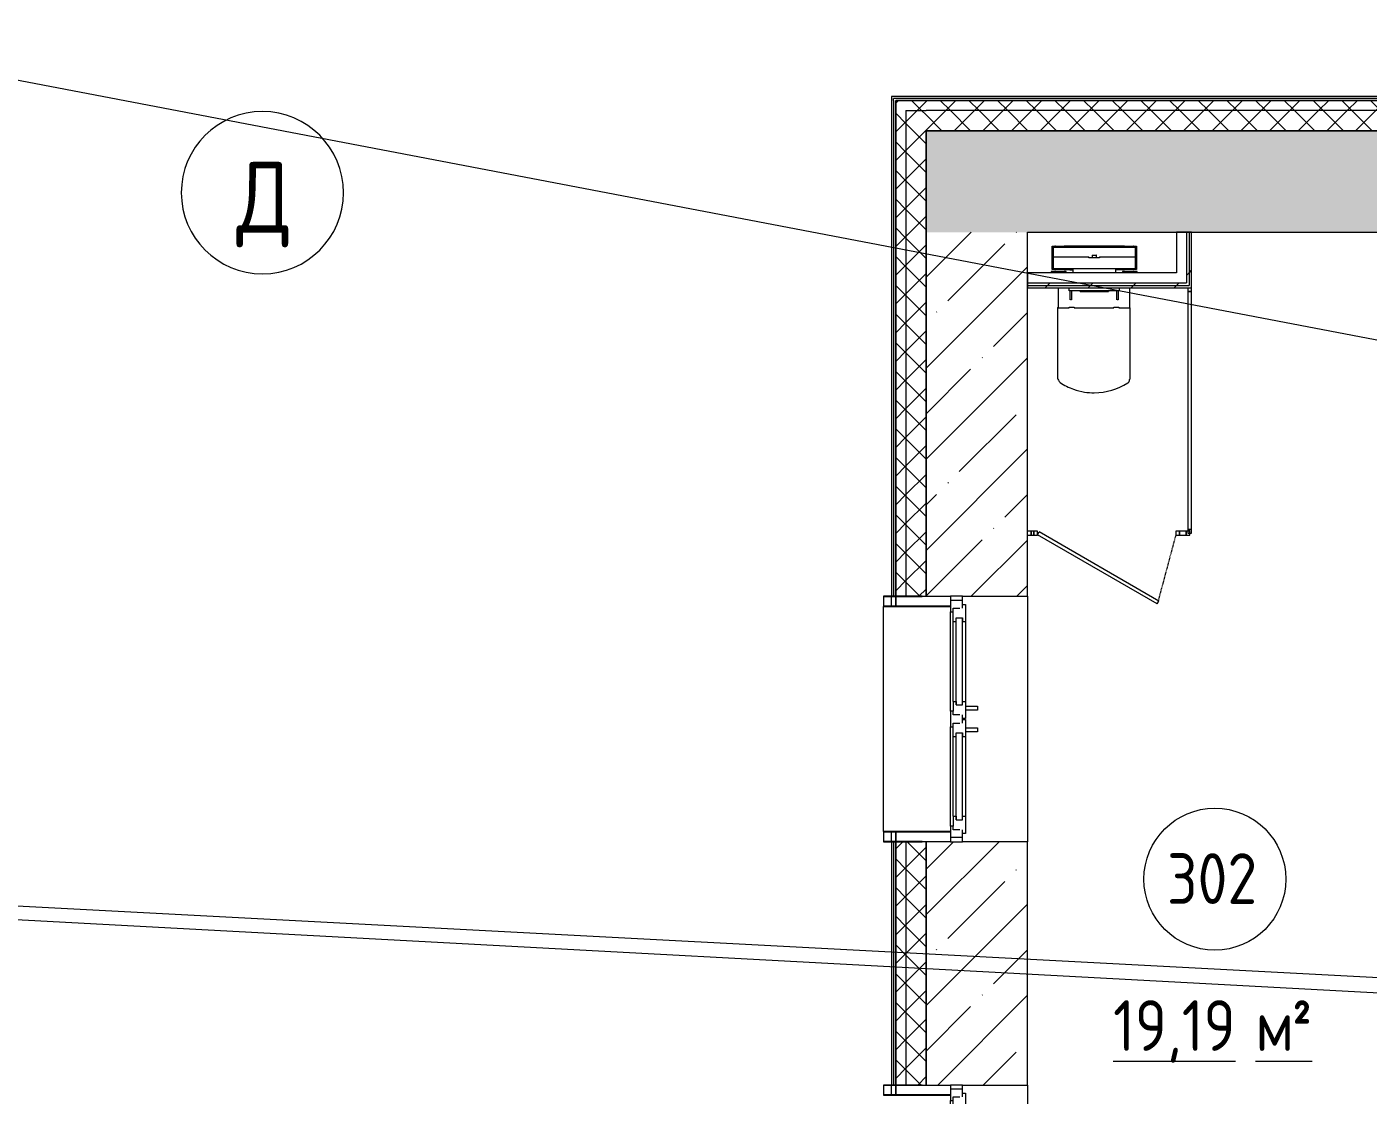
# Model space of a CAD drawing. Header units: millimetres. Extents: x -515342 to 330399, y -224905 to 507333.
# Drawn here: x -379804 to -373190, y 269420 to 274688 of the extents above; entities that cross this region are included whole.
import ezdxf

# ---------------------------------------------------------------- set-up
doc = ezdxf.new("R2010")
doc.units = ezdxf.units.MM
doc.linetypes.add('ASVP_Невидимые', pattern=[5, 3, -2])
doc.layers.get('0').update_dxf_attribs({"lineweight": 0})
for name, color, linetype, lineweight in [('_ Окна', 7, 'Continuous', 0), ('Витраж', 7, 'Continuous', 0), ('Марки помещений', 7, 'Continuous', 0), ('Обобщенные модели', 7, 'Continuous', 0), ('Окна', 7, 'Continuous', 0), ('Оси', 7, 'Continuous', 0), ('Панели витража', 7, 'Continuous', 0), ('Сантехника', 7, 'Continuous', 0), ('Стены внутренние', 7, 'Continuous', 0), ('Стены наружные', 7, 'Continuous', 0), ('Стены несущие', 7, 'Continuous', 0), ('Стены отделка', 7, 'Continuous', 0), ('Стены штриховка', 7, 'Continuous', 0), ('экспертиза ДУ', 1, 'Continuous', 0)]:
    doc.layers.add(name, color=color, linetype=linetype, lineweight=lineweight)
doc.styles.add('GOST Common', font='', dxfattribs={"width": 0.9, "height": 350})
doc.styles.add('GOST Common_1', font='', dxfattribs={"width": 0.9, "height": 250})
doc.styles.add('GOST Common_2', font='', dxfattribs={"width": 0.9, "height": 250})
doc.styles.get('GOST Common').set_extended_font_data('GOST Common')
doc.styles.get('GOST Common_1').set_extended_font_data('GOST Common')
doc.styles.get('GOST Common_2').set_extended_font_data('GOST Common')
pattern_1 = [(45, (0, 0), (-224.5064, 224.5064), []), (45, (224.5, 0), (-224.5064, 224.5064), [396.875, -79.375, 3.353, -76.022])]
pattern_2 = [(45, (0, 0), (-70.71068, 70.71068), []), (135, (0, 0), (-70.71068, -70.71068), [])]
pattern_3 = [(45, (-375064.64, 258270.41), (-106.066, 106.066), [])]

# ---------------------------------------------------------------- blocks, each defined once
blk = doc.blocks.new('Окно_ПВХ_2Створки_1Фрамуга-верх - АР_Окно_ОП_1820_h_х11700_2ст1фр-в-9696407-О_АР_П_3__6_750_План 3 этажа')
at = {"layer": '_ Окна'}
for p, q in [((-529, 130), (-605, 130)), ((-605, 130), (-605, 70)), ((-605, 70), (-547, 70)), ((-585, 70), (-585, 130)), ((-565, 56), (-565, 70)), ((-547, 84), (-547, 116)), ((-547, 116), (-529, 116)), ((-529, 116), (-529, 130)), ((-480, 116), (-529, 116)), ((-498, 102), (-498, 70)), ((-480, 102), (-498, 102)), ((-498, 102), (-69, 102)), ((-498, 70), (-480, 70)), ((-498, 70), (-69, 70)), ((-480, 116), (-480, 102)), ((-480, 70), (-480, 56)), ((-87, 116), (-87, 102)), ((-87, 116), (-38, 116)), ((-87, 102), (-69, 102)), ((-87, 70), (-87, 56)), ((-69, 70), (-87, 70)), ((-69, 102), (-69, 70)), ((38, 130), (-38, 130)), ((-38, 130), (-38, 116)), ((-38, 116), (-20, 116)), ((-20, 116), (-20, 84)), ((-20, 70), (20, 70)), ((-2, 70), (-2, 56)), ((2, 56), (2, 70)), ((20, 84), (20, 116)), ((20, 116), (38, 116)), ((38, 116), (38, 130)), ((87, 116), (38, 116)), ((69, 102), (69, 70)), ((87, 102), (69, 102)), ((69, 102), (498, 102)), ((69, 70), (87, 70)), ((69, 70), (498, 70)), ((87, 116), (87, 102)), ((87, 70), (87, 56)), ((480, 116), (480, 102)), ((480, 116), (529, 116)), ((480, 102), (498, 102)), ((480, 70), (480, 56)), ((498, 70), (480, 70)), ((498, 102), (498, 70)), ((529, 130), (529, 116)), ((605, 130), (529, 130)), ((529, 116), (547, 116)), ((547, 116), (547, 84)), ((547, 70), (605, 70)), ((565, 70), (565, 56)), ((585, 70), (585, 130)), ((605, 70), (605, 130)), ((-480, 56), (-565, 56)), ((-2, 56), (-87, 56)), ((87, 56), (2, 56)), ((565, 56), (480, 56))]:
    blk.add_line(p, q, dxfattribs=at)
at = {"layer": 'Окна'}
for p, q in [((-529, 130), (-38, 130)), ((-480, 116), (-87, 116)), ((38, 130), (529, 130)), ((87, 116), (480, 116)), ((-87, 56), (-480, 56)), ((-63.5, -4), (-63.5, 56)), ((-43.5, 56), (-43.5, -4)), ((43.5, -4), (43.5, 56)), ((63.5, 56), (63.5, -4)), ((480, 56), (87, 56)), ((-43.5, -4), (-63.5, -4)), ((63.5, -4), (43.5, -4))]:
    blk.add_line(p, q, dxfattribs=at)
blk = doc.blocks.new('Прямоугольный импост - АР_Откос_Металлический_50х330 Коричневый Левый-9899773-О_АР_П_3__6_750_План 3 этажа')
at = {"layer": 'Витраж', "lineweight": 18}
for p, q in [((0, 40), (-50, 40)), ((-50, 40), (-50, -290)), ((-49, -290), (-49, 39)), ((-49, 39), (-1, 39)), ((-1, 39), (-1, -150)), ((0, -150), (0, 40)), ((-1, -150), (0, -150))]:
    blk.add_line(p, q, dxfattribs=at)
blk = doc.blocks.new('Прямоугольный импост - АР_Откос_Металлический_50х330 Белый Левый-9898759-О_АР_П_3__6_750_План 3 этажа')
at = {"layer": 'Витраж'}
blk.add_line((-515, 4442.4), (-515, 5552.4), dxfattribs=at)
blk = doc.blocks.new('Прямоугольный импост - АР_Откос_Металлический_50х330 Белый Правый-V23-О_АР_П_3__6_750_План 3 этажа')
at = {"layer": 'Витраж', "lineweight": 18}
for p, q in [((-50, -290), (-50, 40)), ((-50, 40), (0, 40)), ((-1, 39), (-49, 39)), ((-49, 39), (-49, -290)), ((-1, -150), (-1, 39)), ((0, 40), (0, -150)), ((0, -150), (-1, -150))]:
    blk.add_line(p, q, dxfattribs=at)
blk = doc.blocks.new('Прямоугольный импост - АР_Откос_Металлический_50х330 Белый Левый-V24-О_АР_П_3__6_750_План 3 этажа')
at = {"layer": 'Витраж', "lineweight": 18}
for p, q in [((0, 40), (-50, 40)), ((-50, 40), (-50, -290)), ((-49, -290), (-49, 39)), ((-49, 39), (-1, 39)), ((-1, 39), (-1, -150)), ((0, -150), (0, 40)), ((-1, -150), (0, -150))]:
    blk.add_line(p, q, dxfattribs=at)
blk = doc.blocks.new('СД_Люблино_Фасады_rvt-1-О_АР_П_3__6_750_План 3 этажа')
at = {"layer": 'Стены внутренние'}
h = blk.add_hatch(dxfattribs=at)
h.set_pattern_fill('FP_1', color=256, style=0, pattern_type=2)
h.set_pattern_definition(pattern_1)
h.paths.add_polyline_path([(101935, 15405), (101935, 15905), (97278.9, 15905), (97278.9, 15405), (101724.8, 15405)])
h.paths.add_polyline_path([(95268.9, 15405), (95268.9, 15905), (93672.7, 15905), (93672.7, 15405), (95083.1, 15405)])
h.paths.add_polyline_path([(91662.7, 15405), (91662.7, 15905), (90062.5, 15905), (90062.5, 15405), (91506.8, 15405)])
h.paths.add_polyline_path([(88052.5, 15405), (88052.5, 15905), (86472.6, 15905), (86472.6, 15405), (87930.5, 15405)])
h.paths.add_polyline_path([(84354.2, 15405), (84462.6, 15405), (84462.6, 15905), (82935.3, 15905), (82935.3, 15405), (83332.4, 15405)])
h.paths.add_polyline_path([(80925.3, 15405), (80925.3, 15905), (79340.3, 15905), (79340.3, 15405), (80777.9, 15405)])
h.paths.add_polyline_path([(77330.3, 15405), (77330.3, 15905), (75739.7, 15905), (75739.7, 15405), (77201.6, 15405)])
h.paths.add_polyline_path([(73625.3, 15405), (73729.7, 15405), (73729.7, 15905), (72144.8, 15905), (72144.8, 15405), (73114.5, 15405)])
h.paths.add_polyline_path([(70049.1, 15405), (70134.8, 15405), (70134.8, 15905), (68493.6, 15905), (68493.6, 15405), (69027.3, 15405)])
h.paths.add_polyline_path([(66472.8, 15405), (66483.6, 15405), (66483.6, 15905), (64878.6, 15905), (64878.6, 15405), (65961.9, 15405)])
h.paths.add_polyline_path([(62868.6, 15405), (62868.6, 15905), (60500.1, 15905), (60500.1, 15405), (62465.1, 15405)])
h.paths.add_polyline_path([(58090.1, 15405), (58090.1, 15905), (56894.2, 15905), (56894.2, 15405), (57787.5, 15405)])
h.paths.add_polyline_path([(54484.2, 15405), (54484.2, 15905), (51825.9, 15905), (51825.9, 15405), (54211.2, 15405)])
h.paths.add_polyline_path([(49815.9, 15405), (49815.9, 15905), (47243.8, 15905), (47243.8, 15405), (49613.1, 15405)])
h.paths.add_polyline_path([(44833.8, 15405), (44833.8, 15905), (43623.8, 15905), (43623.8, 15405), (44504.1, 15405)])
h.paths.add_polyline_path([(41213.8, 15405), (41213.8, 15905), (38819.5, 15905), (38819.5, 15405), (40927.8, 15405)])
h.paths.add_polyline_path([(36809.5, 15405), (36809.5, 15905), (35219.5, 15905), (35219.5, 15405), (36329.8, 15405)])
h.paths.add_polyline_path([(33209.5, 15405), (33209.5, 15905), (31619.5, 15905), (31619.5, 15405), (32806, 15405)])
h.paths.add_polyline_path([(29609.5, 15405), (29609.5, 15905), (28023.1, 15905), (28023.1, 15405), (29177.2, 15405)])
h.paths.add_polyline_path([(26013.1, 15405), (26013.1, 15905), (24425.8, 15905), (24425.8, 15405), (25600.9, 15405)])
h.paths.add_polyline_path([(22415.8, 15405), (22415.8, 15905), (20810.9, 15905), (20810.9, 15405), (22280.1, 15405)])
h.paths.add_polyline_path([(18800.9, 15405), (18800.9, 15905), (17210.3, 15905), (17210.3, 15405), (18448.3, 15405)])
h.paths.add_polyline_path([(15200.3, 15405), (15200.3, 15905), (13615.3, 15905), (13615.3, 15405), (14872, 15405)])
h.paths.add_polyline_path([(11605.3, 15405), (11605.3, 15905), (10024.1, 15905), (10024.1, 15405), (11295.7, 15405)])
h.paths.add_polyline_path([(8014.1, 15405), (8014.1, 15905), (6409.2, 15905), (6409.2, 15405), (7719.5, 15405)])
h.paths.add_polyline_path([(4399.2, 15405), (4399.2, 15905), (-305, 15905), (-305, 15405), (4143.2, 15405)])
h = blk.add_hatch(dxfattribs=at)
h.set_pattern_fill('FP_1', color=256, style=0, pattern_type=2)
h.set_pattern_definition(pattern_1)
h.paths.add_polyline_path([(195, -305), (195, 1954.9), (-305, 1954.9), (-305, -305)])
h.paths.add_polyline_path([(56, 3164.9), (195, 3164.9), (195, 4392.4), (-305, 4392.4), (-305, 3164.9), (-125, 3164.9)])
h.paths.add_polyline_path([(195, 5602.4), (195, 6994.7), (-305, 6994.7), (-305, 5602.4), (-125, 5602.4)])
h.paths.add_polyline_path([(56, 8604.7), (195, 8604.7), (195, 9989.9), (-305, 9989.9), (-305, 8604.7), (-125, 8604.7)])
h.paths.add_polyline_path([(195, 11199.9), (195, 12399.9), (-305, 12399.9), (-305, 11199.9), (-125, 11199.9)])
h.paths.add_polyline_path([(195, 13609.9), (195, 15405), (-305, 15405), (-305, 13609.9), (56, 13609.9)])
at = {"layer": 'Стены наружные'}
h = blk.add_hatch(dxfattribs=at)
h.set_pattern_fill('FP_5', color=256, style=0, pattern_type=2)
h.set_pattern_definition(pattern_2)
h.paths.add_polyline_path([(-455, -455), (-405, -455), (-405, 1954.9), (-455, 1954.9), (-455, 1585.1)])
h.paths.add_polyline_path([(-405, 3164.9), (-405, 4392.4), (-455, 4392.4), (-454.9, 3164.9)])
h.paths.add_polyline_path([(-455, 5602.4), (-405, 5602.4), (-405, 6994.7), (-455, 6994.7)])
h.paths.add_polyline_path([(-405, 8604.7), (-405, 9989.9), (-455, 9989.9), (-454.9, 8604.7)])
h.paths.add_polyline_path([(-455, 11199.9), (-405, 11199.9), (-405, 12399.9), (-455, 12399.9)])
h.paths.add_polyline_path([(-454.9, 13609.9), (-405, 13609.9), (-405, 16055), (-455, 16055), (-455, 13609.9)])
h = blk.add_hatch(dxfattribs=at)
h.set_pattern_fill('FP_5', color=256, style=0, pattern_type=2)
h.set_pattern_definition(pattern_2)
h.paths.add_polyline_path([(102035, 16005), (102085, 16005), (102085, 16055), (97278.9, 16055), (97278.9, 16005), (101724.8, 16005)])
h.paths.add_polyline_path([(95268.9, 16005), (95268.9, 16055), (93672.7, 16055), (93672.7, 16005)])
h.paths.add_polyline_path([(91662.7, 16005), (91662.7, 16055), (90062.5, 16055), (90062.5, 16005), (91506.8, 16005)])
h.paths.add_polyline_path([(88052.5, 16005), (88052.5, 16055), (86472.6, 16055), (86472.6, 16005), (87419.6, 16005)])
h.paths.add_polyline_path([(84354.2, 16005), (84462.6, 16005), (84462.6, 16055), (82935.3, 16055), (82935.3, 16005), (83843.3, 16005)])
h.paths.add_polyline_path([(80925.3, 16005), (80925.3, 16055), (79340.3, 16055), (79340.3, 16005)])
h.paths.add_polyline_path([(77330.3, 16005), (77330.3, 16055), (75739.7, 16055), (75739.7, 16005)])
h.paths.add_polyline_path([(73729.7, 16005), (73729.7, 16055), (72144.8, 16055), (72144.8, 16005)])
h.paths.add_polyline_path([(70134.8, 16005), (70134.8, 16055), (68493.6, 16055), (68493.6, 16005)])
h.paths.add_polyline_path([(66483.6, 16005), (66483.6, 16055), (64878.6, 16055), (64878.6, 16005), (64940.1, 16005)])
h.paths.add_polyline_path([(62868.6, 16005), (62868.6, 16055), (60500.1, 16055), (60500.1, 16005), (61874.7, 16005)])
h.paths.add_polyline_path([(58090.1, 16005), (58090.1, 16055), (56894.2, 16055), (56894.2, 16005)])
h.paths.add_polyline_path([(54484.2, 16005), (54484.2, 16055), (51825.9, 16055), (51825.9, 16005)])
h.paths.add_polyline_path([(49815.9, 16005), (49815.9, 16055), (47243.8, 16055), (47243.8, 16005)])
h.paths.add_polyline_path([(43623.8, 16005), (44833.8, 16005), (44833.8, 16055), (43623.8, 16055)])
h.paths.add_polyline_path([(41213.8, 16005), (41213.8, 16055), (38819.5, 16055), (38819.5, 16005), (40417, 16005)])
h.paths.add_polyline_path([(36809.5, 16005), (36809.5, 16055), (35219.5, 16055), (35219.5, 16005)])
h.paths.add_polyline_path([(33209.5, 16005), (33209.5, 16055), (31619.5, 16055), (31619.5, 16005)])
h.paths.add_polyline_path([(29609.5, 16005), (29609.5, 16055), (28023.1, 16055), (28023.1, 16005)])
h.paths.add_polyline_path([(26013.1, 16005), (26013.1, 16055), (24425.8, 16055), (24425.8, 16005)])
h.paths.add_polyline_path([(22415.8, 16005), (22415.8, 16055), (20810.9, 16055), (20810.9, 16005), (22024.6, 16005)])
h.paths.add_polyline_path([(18800.9, 16005), (18800.9, 16055), (17210.3, 16055), (17210.3, 16005), (18448.3, 16005)])
h.paths.add_polyline_path([(15200.3, 16005), (15200.3, 16055), (13615.3, 16055), (13615.3, 16005), (13850.2, 16005)])
h.paths.add_polyline_path([(11605.3, 16005), (11605.3, 16055), (10024.1, 16055), (10024.1, 16005)])
h.paths.add_polyline_path([(8014.1, 16005), (8014.1, 16055), (6409.2, 16055), (6409.2, 16005), (7719.5, 16005)])
h.paths.add_polyline_path([(4399.2, 16005), (4399.2, 16055), (-405, 16055), (-405, 16005), (1588.7, 16005)])
h = blk.add_hatch(dxfattribs=at)
h.set_pattern_fill('FP_5', color=256, style=0, pattern_type=2)
h.set_pattern_definition(pattern_2)
h.paths.add_polyline_path([(-405, -405), (-305, -405), (-305, 1954.9), (-405, 1954.9), (-405, 1585.1)])
h.paths.add_polyline_path([(-405, 3164.9), (-305, 3164.9), (-305, 4392.4), (-405, 4392.4), (-405, 3735.2)])
h.paths.add_polyline_path([(-305, 5602.4), (-305, 6994.7), (-405, 6994.7), (-405, 5602.4)])
h.paths.add_polyline_path([(-405, 8604.7), (-305, 8604.7), (-305, 9989.9), (-405, 9989.9), (-405, 8752.3)])
h.paths.add_polyline_path([(-305, 11199.9), (-305, 12399.9), (-405, 12399.9), (-405, 11199.9)])
h.paths.add_polyline_path([(-405, 13609.9), (-305, 13609.9), (-305, 16005), (-405, 16005), (-405, 13769.3)])
h = blk.add_hatch(dxfattribs=at)
h.set_pattern_fill('FP_5', color=256, style=0, pattern_type=2)
h.set_pattern_definition(pattern_2)
h.paths.add_polyline_path([(101935, 15905), (102035, 15905), (102035, 16005), (97278.9, 16005), (97278.9, 15905), (101724.8, 15905)])
h.paths.add_polyline_path([(95083.1, 15905), (95268.9, 15905), (95268.9, 16005), (93672.7, 16005), (93672.7, 15905), (94572.2, 15905)])
h.paths.add_polyline_path([(91662.7, 15905), (91662.7, 16005), (90062.5, 16005), (90062.5, 15905), (91506.8, 15905)])
h.paths.add_polyline_path([(87930.5, 15905), (88052.5, 15905), (88052.5, 16005), (86472.6, 16005), (86472.6, 15905), (87419.6, 15905)])
h.paths.add_polyline_path([(84462.6, 15905), (84462.6, 16005), (82935.3, 16005), (82935.3, 15905), (84354.2, 15905)])
h.paths.add_polyline_path([(80925.3, 15905), (80925.3, 16005), (79340.3, 16005), (79340.3, 15905), (80777.9, 15905)])
h.paths.add_polyline_path([(77201.6, 15905), (77330.3, 15905), (77330.3, 16005), (75739.7, 16005), (75739.7, 15905), (76179.8, 15905)])
h.paths.add_polyline_path([(73729.7, 15905), (73729.7, 16005), (72144.8, 16005), (72144.8, 15905), (73625.3, 15905)])
h.paths.add_polyline_path([(70049.1, 15905), (70134.8, 15905), (70134.8, 16005), (68493.6, 16005), (68493.6, 15905), (69027.3, 15905)])
h.paths.add_polyline_path([(66472.8, 15905), (66483.6, 15905), (66483.6, 16005), (64878.6, 16005), (64878.6, 15905), (65961.9, 15905)])
h.paths.add_polyline_path([(62868.6, 15905), (62868.6, 16005), (60500.1, 16005), (60500.1, 15905), (61874.7, 15905)])
h.paths.add_polyline_path([(58090.1, 15905), (58090.1, 16005), (56894.2, 16005), (56894.2, 15905), (58042.9, 15905)])
h.paths.add_polyline_path([(54484.2, 15905), (54484.2, 16005), (51825.9, 16005), (51825.9, 15905), (54211.2, 15905)])
h.paths.add_polyline_path([(49815.9, 15905), (49815.9, 16005), (47243.8, 16005), (47243.8, 15905), (49613.1, 15905)])
h.paths.add_polyline_path([(44833.8, 15905), (44833.8, 16005), (43623.8, 16005), (43623.8, 15905), (44504.1, 15905)])
h.paths.add_polyline_path([(41213.8, 15905), (41213.8, 16005), (38819.5, 16005), (38819.5, 15905), (40927.8, 15905)])
h.paths.add_polyline_path([(36809.5, 15905), (36809.5, 16005), (35219.5, 16005), (35219.5, 15905), (36329.8, 15905)])
h.paths.add_polyline_path([(33209.5, 15905), (33209.5, 16005), (31619.5, 16005), (31619.5, 15905), (32242.6, 15905)])
h.paths.add_polyline_path([(29609.5, 15905), (29609.5, 16005), (28023.1, 16005), (28023.1, 15905), (29177.2, 15905)])
h.paths.add_polyline_path([(26013.1, 15905), (26013.1, 16005), (24425.8, 16005), (24425.8, 15905), (25600.9, 15905)])
h.paths.add_polyline_path([(22415.8, 15905), (22415.8, 16005), (20810.9, 16005), (20810.9, 15905), (22024.6, 15905)])
h.paths.add_polyline_path([(18703.8, 15905), (18800.9, 15905), (18800.9, 16005), (17210.3, 16005), (17210.3, 15905), (18448.3, 15905)])
h.paths.add_polyline_path([(15127.5, 15905), (15200.3, 15905), (15200.3, 16005), (13615.3, 16005), (13615.3, 15905), (14872, 15905)])
h.paths.add_polyline_path([(11605.3, 15905), (11605.3, 16005), (10024.1, 16005), (10024.1, 15905), (11551.2, 15905)])
h.paths.add_polyline_path([(8014.1, 15905), (8014.1, 16005), (6409.2, 16005), (6409.2, 15905), (7719.5, 15905)])
h.paths.add_polyline_path([(4399.2, 15905), (4399.2, 16005), (-305, 16005), (-305, 15905), (4143.2, 15905)])
at = {"layer": 'Стены внутренние'}
for p, q in [((-475, 13560.8), (-475, 13609.1)), ((-455, 13608.9), (-455, 13560.8)), ((195, 13609.9), (195, 12399.9)), ((-475, 12400.7), (-475, 12449.1)), ((-455, 12449.1), (-455, 12400.9)), ((-475, 11150.8), (-475, 11199.1)), ((-455, 11198.9), (-455, 11150.8)), ((195, 11199.9), (195, 9989.9))]:
    blk.add_line(p, q, dxfattribs=at)
at = {"layer": 'Стены наружные'}
for p, q in [((-455, 13560.8), (-455, 13608.9)), ((-455, 12400.9), (-455, 12449.1)), ((-455, 11150.8), (-455, 11198.9))]:
    blk.add_line(p, q, dxfattribs=at)
at = {"layer": 'Стены несущие'}
for p, q in [((-305, 15905), (-305, 15405)), ((4399.2, 15905), (-305, 15905)), ((-305, 15905), (4399.2, 15905)), ((-305, 15405), (-305, 13609.9)), ((-305, 13609.9), (-305, 15405)), ((195, 15405), (4399.2, 15405)), ((195, 13609.9), (195, 15405)), ((-305, 13609.9), (-185, 13609.9)), ((-125, 13609.9), (195, 13609.9)), ((-185, 12399.9), (-305, 12399.9)), ((-305, 12399.9), (-305, 11199.9)), ((-305, 11199.9), (-305, 12399.9)), ((195, 12399.9), (-125, 12399.9)), ((195, 11199.9), (195, 12399.9)), ((-305, 11199.9), (-185, 11199.9)), ((-125, 11199.9), (195, 11199.9))]:
    blk.add_line(p, q, dxfattribs=at)
at = {"layer": 'Стены отделка', "lineweight": 9}
for p, q in [((4399.2, 16075), (-475, 16075)), ((-475, 16075), (-475, 16065)), ((-475, 16065), (-475, 16055)), ((-475, 16055), (-475, 13609.9)), ((-405, 16055), (-455, 16055)), ((-455, 16055), (-455, 13609.9)), ((-455, 13609.9), (-455, 16055)), ((-455, 16055), (-305, 16055)), ((-305, 16055), (-405, 16055)), ((-305, 15405), (-305, 15905)), ((-475, 13609.9), (-465, 13609.9)), ((-465, 13609.9), (-455, 13609.9)), ((-455, 13609.9), (-405, 13609.9)), ((-405, 13609.9), (-305, 13609.9)), ((-465, 12399.9), (-475, 12399.9)), ((-475, 12399.9), (-475, 11199.9)), ((-455, 12399.9), (-465, 12399.9)), ((-405, 12399.9), (-455, 12399.9)), ((-455, 12399.9), (-455, 11199.9)), ((-455, 11199.9), (-455, 12399.9)), ((-305, 12399.9), (-405, 12399.9)), ((-475, 11199.9), (-465, 11199.9)), ((-465, 11199.9), (-455, 11199.9)), ((-455, 11199.9), (-405, 11199.9)), ((-405, 11199.9), (-305, 11199.9))]:
    blk.add_line(p, q, dxfattribs=at)
at = {"layer": 'Стены штриховка'}
for p, q in [((-465, 16055), (-465, 16065)), ((4399.2, 16065), (-465, 16065)), ((-465, 16055), (-465, 13609.9)), ((-305, 16055), (-405, 16055)), ((4399.2, 16055), (-305, 16055)), ((-305, 16055), (4399.2, 16055)), ((-405, 16005), (-405, 13609.9)), ((-405, 16005), (-305, 16005)), ((4399.2, 16005), (-305, 16005)), ((-465, 12399.9), (-465, 11199.9)), ((-405, 12399.9), (-405, 11199.9))]:
    blk.add_line(p, q, dxfattribs=at)
at = {"layer": 'Витраж', "lineweight": 9, "rotation": 89.99999999999991}
for name, p in [('Прямоугольный импост - АР_Откос_Металлический_50х330 Белый Левый-V24-О_АР_П_3__6_750_План 3 этажа', (-475, 13609.9)), ('Прямоугольный импост - АР_Откос_Металлический_50х330 Коричневый Левый-9899773-О_АР_П_3__6_750_План 3 этажа', (-475, 11199.9))]:
    blk.add_blockref(name, p, dxfattribs=at)
at = {"layer": 'Витраж', "lineweight": 9}
blk.add_blockref('Прямоугольный импост - АР_Откос_Металлический_50х330 Белый Левый-9898759-О_АР_П_3__6_750_План 3 этажа', (0, 8007.5), dxfattribs=at)
at = {"layer": 'Витраж', "lineweight": 9, "extrusion": (0, 0, -1), "rotation": 270.0000000000001}
blk.add_blockref('Прямоугольный импост - АР_Откос_Металлический_50х330 Белый Правый-V23-О_АР_П_3__6_750_План 3 этажа', (475, 12399.9), dxfattribs=at)
at = {"layer": 'Окна', "lineweight": 9, "rotation": 89.99999999999977}
for p in [(-55, 13004.9), (-55, 10594.9)]:
    blk.add_blockref('Окно_ПВХ_2Створки_1Фрамуга-верх - АР_Окно_ОП_1820_h_х11700_2ст1фр-в-9696407-О_АР_П_3__6_750_План 3 этажа', p, dxfattribs=at)
blk = doc.blocks.new('ASVP_ПерегородкаСантехническая_Панель - ASVP_ПанельСантехническая_ЛДСП16мм-9055898-О_АР_П_3__6_750_План 3 этажа')
at = {"layer": 'Панели витража'}
for p, q in [((6.8, 9.5), (-6.8, 9.5)), ((-6.8, 9.5), (-6.8, -9.5)), ((6.8, -9.5), (6.8, 9.5)), ((-6.8, -9.5), (6.8, -9.5))]:
    blk.add_line(p, q, dxfattribs=at)
blk = doc.blocks.new('Прямоугольный импост - ASVP_ПерегородкаСантехническая_Профиль_18х19мм-9141849-О_АР_П_3__6_750_План 3 этажа')
at = {"layer": 'Витраж'}
for p, q in [((-18, -9.5), (-18, 9.5)), ((-18, 9.5), (0, 9.5)), ((0, 9.5), (0, -9.5)), ((0, -9.5), (-18, -9.5))]:
    blk.add_line(p, q, dxfattribs=at)
blk = doc.blocks.new('Прямоугольный импост - ASVP_ПерегородкаСантехническая_Профиль_18х19мм-9141850-О_АР_П_3__6_750_План 3 этажа')
at = {"layer": 'Витраж'}
for p, q in [((0, 9.5), (-18, 9.5)), ((-18, 9.5), (-18, -9.5)), ((-18, -9.5), (0, -9.5))]:
    blk.add_line(p, q, dxfattribs=at)
blk = doc.blocks.new('ASVP_ПерегородкаСантехническая_Панель - ASVP_ПанельСантехническая_ЛДСП16мм-10231520-О_АР_П_3__6_750_План 3 этажа')
at = {"layer": 'Панели витража'}
for p, q in [((16.25, 9.5), (-16.25, 9.5)), ((-16.25, 9.5), (-16.25, -9.5)), ((16.25, -9.5), (16.25, 9.5)), ((-16.25, -9.5), (16.25, -9.5))]:
    blk.add_line(p, q, dxfattribs=at)
blk = doc.blocks.new('Прямоугольный импост - ASVP_ПерегородкаСантехническая_Профиль_18х19мм-8968557-О_АР_П_3__6_750_План 3 этажа')
at = {"layer": 'Витраж'}
for p, q in [((-9, -9.5), (-9, 9.5)), ((-9, 9.5), (9, 9.5)), ((9, 9.5), (9, -9.5)), ((9, -9.5), (-9, -9.5))]:
    blk.add_line(p, q, dxfattribs=at)
blk = doc.blocks.new('ASVP_ПерегородкаСантехническая_Дверь - ASVP_ДверьСантехническая_Л-8879854-О_АР_П_3__6_750_План 3 этажа')
at = {"layer": 'Панели витража'}
for p, q in [((-341, -8), (-333, 5.9)), ((257.6, -335.1), (-333, 5.9)), ((249.6, -349), (-341, -8)), ((249.6, -349), (257.6, -335.1))]:
    blk.add_line(p, q, dxfattribs=at)
at = {"layer": 'Панели витража', "linetype": 'ASVP_Невидимые'}
blk.add_line((341, -8), (249.6, -349), dxfattribs=at)
blk = doc.blocks.new('ASVP_ПерегородкаСантехническая_Панель - ASVP_ПанельСантехническая_ЛДСП16мм-9141851-О_АР_П_3__6_750_План 3 этажа')
at = {"layer": 'Панели витража'}
for p, q in [((586.75, 9.5), (-586.75, 9.5)), ((-586.75, 9.5), (-586.75, -9.5)), ((586.75, -9.5), (586.75, 9.5)), ((-586.75, -9.5), (586.75, -9.5))]:
    blk.add_line(p, q, dxfattribs=at)
blk = doc.blocks.new('Прямоугольный импост - ASVP_ПерегородкаСантехническая_Профиль_18х19мм-8833912-О_АР_П_3__6_750_План 3 этажа')
at = {"layer": 'Витраж'}
for p, q in [((-18, -9.5), (-18, 9.5)), ((-18, 9.5), (0, 9.5)), ((0, 9.5), (0, -9.5)), ((0, -9.5), (-18, -9.5))]:
    blk.add_line(p, q, dxfattribs=at)
blk = doc.blocks.new('Прямоугольный импост - ASVP_ПерегородкаСантехническая_Профиль_18х19мм-V112-О_АР_П_3__6_750_План 3 этажа')
at = {"layer": 'Витраж'}
for p, q in [((0, 9.5), (-18, 9.5)), ((-18, 9.5), (-18, -9.5)), ((-18, -9.5), (0, -9.5))]:
    blk.add_line(p, q, dxfattribs=at)
blk = doc.blocks.new('ВК_01_Инсталляция с унитазом Geberit - 400_74_Geberit_Duofix_H112_Sigma_12_cm_ready_for_support_handles-V113-О_АР_П_3__6_750_План 3 этажа')
at = {"layer": 'Обобщенные модели'}
for p, q in [((-178.4, -41), (-178.4, -136.8)), ((176, -138), (176, -41)), ((-180.8, -139.6), (-180.8, -486.2)), ((-178.2, -140.3), (-180.8, -142.9)), ((-175.1, -139.6), (-123.3, -139.6)), ((-123.3, -135.7), (-99.2, -135.7)), ((-123.3, -139.6), (-123.3, -135.7)), ((-99.2, -135.7), (-99.2, -139.7)), ((-99.2, -139.7), (96.6, -139.7)), ((96.6, -139.7), (96.7, -135.7)), ((96.7, -135.7), (120.7, -135.7)), ((120.7, -135.7), (120.7, -139.6)), ((120.7, -139.6), (172.1, -139.6)), ((177.5, -483.4), (177.5, -144.5))]:
    blk.add_line(p, q, dxfattribs=at)
for centre, radius, start, end in [((-174.9, -142.1), 6.37, 123.76358, 156.65347), ((-175.3, -145.6), 6.04, 88.69892, 119.30108), ((172.1, -147.1), 7.56, 47.42674, 90), ((162.6, -144.5), 14.9, 360, 25.62663), ((-153.9, -480.3), 27.5, 192.35623, 214.29105), ((-158.2, -491.4), 18.9, 193.59022, 235.70951), ((-2.4, -262.9), 295.5, 235.70951, 250.29049), ((-4.8, -234.1), 324.1, 270.85458, 301.68151), ((-1.6, -260.9), 299.9, 303.84851, 304.27296), ((157.8, -494.9), 16.7, 304.27296, 5.15223), ((159.4, -483.4), 18.1, 326.25805, 360), ((-2.4, -262.9), 295.5, 250.29049, 261.14542), ((-4.2, -274.7), 283.5, 261.14542, 270.85458)]:
    blk.add_arc(centre, radius, start, end, dxfattribs=at)
at = {"layer": 'Сантехника', "lineweight": 18}
for p, q in [((-208, 165), (-197.5, 165)), ((-208, 49), (-208, 165)), ((-201.8, 112), (-201.8, 159)), ((-201.8, 159), (201.8, 159)), ((-197.5, 165), (-192.5, 165)), ((-191.9, 165), (-194.2, 165)), ((-192.5, 165), (-192.5, 159)), ((-192.5, 165), (-189.2, 165)), ((-189.2, 165), (-149.2, 165)), ((149.2, 165), (-149.2, 165)), ((149.2, 165), (189.2, 165)), ((189.2, 165), (192.5, 165)), ((194.2, 165), (191.9, 165)), ((192.5, 159), (192.5, 165)), ((192.5, 165), (197.5, 165)), ((197.5, 165), (208, 165)), ((201.8, 159), (201.8, 112)), ((208, 165), (208, 49)), ((-201.8, 55), (-201.8, 112)), ((-201.8, 112), (-26.5, 112)), ((-26.5, 107), (-26.5, 112)), ((26.5, 107), (-26.5, 107)), ((-10.5, 119.5), (-10.5, 107)), ((-10.5, 119.5), (10.5, 119.5)), ((-10.1, 119.5), (-10.5, 119.5)), ((10.5, 119.5), (10.1, 119.5)), ((10.5, 107), (10.5, 119.5)), ((26.5, 112), (201.8, 112)), ((26.5, 112), (26.5, 107)), ((201.8, 112), (201.8, 55)), ((-212, 39.5), (-212, 34)), ((-139, 39.5), (-212, 39.5)), ((-175, 37.5), (-210, 37.5)), ((-210, 37.5), (-210, 34)), ((-197.5, 49), (-208, 49)), ((-201.8, 55), (201.8, 55)), ((-192.5, 49), (-197.5, 49)), ((-194, 49), (-191.6, 49)), ((-192.5, 55), (-192.5, 49)), ((-189.2, 49), (-192.5, 49)), ((-149.2, 49), (-189.2, 49)), ((-175, 34), (-175, 37.5)), ((-149.2, 49), (-106, 49)), ((-139, 34), (-139, 39.5)), ((-120, 47), (-120, 49)), ((-106, 47), (-120, 47)), ((-106, 55), (-106, 34)), ((106, 34), (106, 55)), ((106, 49), (149.2, 49)), ((212, 39.5), (139, 39.5)), ((139, 39.5), (139, 34)), ((189.2, 49), (149.2, 49)), ((210, 37.5), (175, 37.5)), ((175, 37.5), (175, 34)), ((192.5, 49), (189.2, 49)), ((191.6, 49), (194, 49)), ((192.5, 49), (192.5, 55)), ((197.5, 49), (192.5, 49)), ((208, 49), (197.5, 49)), ((210, 34), (210, 37.5)), ((212, 34), (212, 39.5)), ((-123, -56), (-123, -41)), ((123, -56), (-123, -56)), ((-120, -56), (-120, -100)), ((-110, -100), (-110, -56)), ((-70.3, -58.7), (-70.3, -56)), ((-70.3, -59), (70.2, -59)), ((70.2, -56), (70.2, -58.7)), ((110, -56), (110, -100)), ((120, -100), (120, -56)), ((123, -41), (123, -56)), ((-112.5, -100), (-117.5, -100)), ((117.5, -100), (112.5, -100))]:
    blk.add_line(p, q, dxfattribs=at)
blk = doc.blocks.new('Ось сетки - Круг_Ø8 мм-6577-О_АР_П_3__6_750_План 3 этажа')
at = {"layer": 'Оси'}
for start, end in [(360, 180), (180, 360)]:
    blk.add_arc((0, 0), 4, start, end, dxfattribs=at)
blk = doc.blocks.new('ASVP_Марка_Помещение_ДваЗначения - Номер Площадь-685795-О_АР_П_3__6_750_План 3 этажа')
at = {"layer": 'Марки помещений'}
blk.add_circle((0, 0), 3.5, dxfattribs=at)

msp = doc.modelspace()

# ---------------------------------------------------------------- hatches: boundary and pattern name
at = {"layer": 'Стены внутренние'}
h = msp.add_hatch(dxfattribs=at)
h.set_pattern_fill('FP_6', color=256, style=0, pattern_type=2)
h.set_pattern_definition(pattern_3)
h.paths.add_polyline_path([(-374072.6354, 273426.0054), (-374072.6354, 273675.4137), (-374085.1354, 273675.4137), (-374085.1354, 273426.0054)])
h = msp.add_hatch(dxfattribs=at)
h.set_pattern_fill('FP_6', color=256, style=0, pattern_type=2)
h.set_pattern_definition(pattern_3)
h.paths.add_polyline_path([(-374072.6354, 273413.5054), (-374060.1354, 273413.5054), (-374060.1354, 273675.4137), (-374072.6354, 273675.4137), (-374072.6354, 273426.0054)])
h = msp.add_hatch(dxfattribs=at)
h.set_pattern_fill('FP_6', color=256, style=0, pattern_type=2)
h.set_pattern_definition(pattern_3)
h.paths.add_polyline_path([(-374869.6354, 273413.5054), (-374072.6354, 273413.5054), (-374072.6354, 273426.0054), (-374869.6354, 273426.0054)])
h = msp.add_hatch(dxfattribs=at)
h.set_pattern_fill('FP_6', color=256, style=0, pattern_type=2)
h.set_pattern_definition(pattern_3)
h.paths.add_polyline_path([(-374869.6354, 273401.0054), (-374060.1354, 273401.0054), (-374060.1354, 273413.5054), (-374869.6354, 273413.5054)])

# ---------------------------------------------------------------- linework, layer by layer
at = {"layer": 'Стены отделка'}
for p, q in [((-374060.1354, 273675.4137), (-374135.1354, 273675.4137)), ((-374135.1354, 273675.4137), (-374135.1354, 273476.0054)), ((-374060.1354, 273401.0054), (-374060.1354, 273675.4137)), ((-374135.1354, 273476.0054), (-374869.6354, 273476.0054)), ((-374869.6354, 273476.0054), (-374869.6354, 273401.0054)), ((-374869.6354, 273401.0054), (-374060.1354, 273401.0054))]:
    msp.add_line(p, q, dxfattribs=at)
at = {"layer": 'Стены штриховка'}
for p, q in [((-374085.1354, 273675.4137), (-374085.1354, 273426.0054)), ((-374072.6354, 273675.4137), (-374072.6354, 273413.5054)), ((-374869.6354, 273426.0054), (-374085.1354, 273426.0054)), ((-374869.6354, 273413.5054), (-374072.6354, 273413.5054))]:
    msp.add_line(p, q, dxfattribs=at)
at = {"layer": 'экспертиза ДУ'}
msp.add_lwpolyline([(-322389.0479, 263431.1773), (-457690.4896, 289317.4334)], dxfattribs=at)
at = {"layer": 'экспертиза ДУ', "elevation": 0}
for points in [[(-448444.9427, 273966.9311), (-295519.0536, 265760.1879)], [(-294645.2279, 265862.2556), (-448444.9427, 273966.9311)]]:
    msp.add_lwpolyline(points, dxfattribs=at)

# ---------------------------------------------------------------- block references
msp.add_blockref('СД_Люблино_Фасады_rvt-1-О_АР_П_3__6_750_План 3 этажа', (-375064.6354, 258270.4137))
at = {"layer": 'Витраж'}
for name, p, rotation in [('Прямоугольный импост - ASVP_ПерегородкаСантехническая_Профиль_18х19мм-V112-О_АР_П_3__6_750_План 3 этажа', (-374069.6354, 273401.0054), 90.00000000000044), ('Прямоугольный импост - ASVP_ПерегородкаСантехническая_Профиль_18х19мм-9141850-О_АР_П_3__6_750_План 3 этажа', (-374869.6354, 272191.5054), 180)]:
    msp.add_blockref(name, p, dxfattribs=dict(at, rotation=rotation))
at = {"layer": 'Витраж', "extrusion": (0, 0, -1)}
for name, p, rotation in [('Прямоугольный импост - ASVP_ПерегородкаСантехническая_Профиль_18х19мм-8968557-О_АР_П_3__6_750_План 3 этажа', (374829.1354, 272191.5054), 180), ('Прямоугольный импост - ASVP_ПерегородкаСантехническая_Профиль_18х19мм-8968557-О_АР_П_3__6_750_План 3 этажа', (374129.1354, 272191.5054), 180), ('Прямоугольный импост - ASVP_ПерегородкаСантехническая_Профиль_18х19мм-9141849-О_АР_П_3__6_750_План 3 этажа', (374069.6354, 272191.5054), 180), ('Прямоугольный импост - ASVP_ПерегородкаСантехническая_Профиль_18х19мм-8833912-О_АР_П_3__6_750_План 3 этажа', (374069.6354, 272191.5054), 269.9999999999995)]:
    msp.add_blockref(name, p, dxfattribs=dict(at, rotation=rotation))
at = {"layer": 'Марки помещений', "xscale": 99.99999999999993, "yscale": 99.99999999999993, "zscale": 99.99999999999993}
msp.add_blockref('ASVP_Марка_Помещение_ДваЗначения - Номер Площадь-685795-О_АР_П_3__6_750_План 3 этажа', (-373945.6227, 270485.5039), dxfattribs=at)
at = {"layer": 'Оси', "xscale": 99.99999999999993, "yscale": 99.99999999999993, "zscale": 99.99999999999993, "rotation": 269.9999999999994}
msp.add_blockref('Ось сетки - Круг_Ø8 мм-6577-О_АР_П_3__6_750_План 3 этажа', (-378642.627, 273870.4137), dxfattribs=at)
at = {"layer": 'Панели витража', "rotation": 270.0000000000004}
msp.add_blockref('ASVP_ПерегородкаСантехническая_Панель - ASVP_ПанельСантехническая_ЛДСП16мм-9141851-О_АР_П_3__6_750_План 3 этажа', (-374069.6354, 272796.2554), dxfattribs=at)
at = {"layer": 'Панели витража'}
for name, p in [('ASVP_ПерегородкаСантехническая_Панель - ASVP_ПанельСантехническая_ЛДСП16мм-9055898-О_АР_П_3__6_750_План 3 этажа', (-374844.8854, 272191.5054)), ('ASVP_ПерегородкаСантехническая_Дверь - ASVP_ДверьСантехническая_Л-8879854-О_АР_П_3__6_750_План 3 этажа', (-374479.1354, 272191.5054)), ('ASVP_ПерегородкаСантехническая_Панель - ASVP_ПанельСантехническая_ЛДСП16мм-10231520-О_АР_П_3__6_750_План 3 этажа', (-374103.8854, 272191.5054))]:
    msp.add_blockref(name, p, dxfattribs=at)
at = {"layer": 'Сантехника'}
msp.add_blockref('ВК_01_Инсталляция с унитазом Geberit - 400_74_Geberit_Duofix_H112_Sigma_12_cm_ready_for_support_handles-V113-О_АР_П_3__6_750_План 3 этажа', (-374540.3666, 273442.0054), dxfattribs=at)

# ---------------------------------------------------------------- texts
at = {"layer": 'Марки помещений', "char_height": 250, "attachment_point": 1}
for s, insert, width, style in [('302', (-374181.8799, 270613.229), 584.430187, 'GOST Common_1'), ('\\L19,19 ', (-374447.3661, 269888.6985), 851.392125, 'GOST Common_1'), ('\\L\\fGOST Common|b0|i0|c238|p34|;\\W.9;\\L²', (-373566.3036, 269888.6985), 165.949312, 'GOST Common_2'), ('\\L\\fGOST Common|b0|i0|c204|p34|;\\W.9;\\Lм', (-373744.8974, 269888.6985), 216.455625, 'GOST Common_1')]:
    msp.add_mtext(s, dxfattribs=dict(at, insert=insert, width=width, style=style))
at = {"layer": 'Оси', "insert": (-378770.7999, 274023.0007), "char_height": 350, "width": 346.329, "attachment_point": 1, "style": 'GOST Common'}
msp.add_mtext('\\fGOST Common|b0|i0|c204|p34|;\\W.9;Д', dxfattribs=at)

doc.saveas('drawing.dxf')
